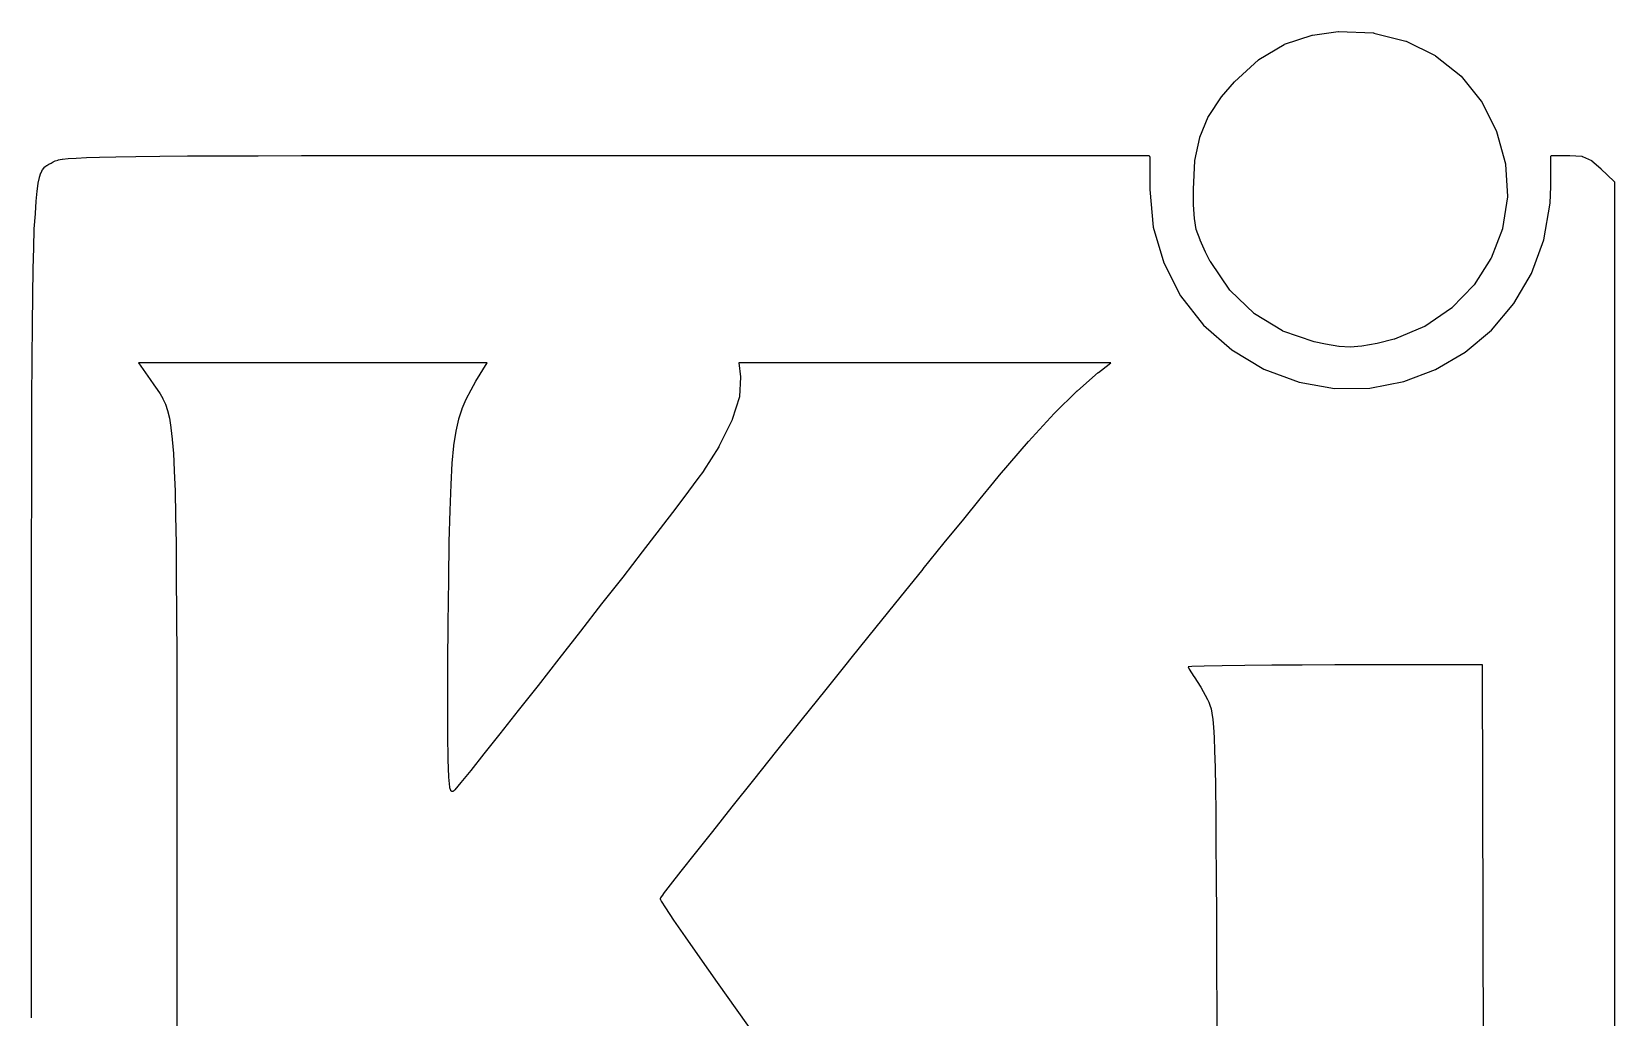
# Model space of a CAD drawing. Extents: x 70 to 232, y -98 to -51.
# Drawn here: x 209.718 to 214.447, y -94.963 to -92.018 of the extents above; entities that cross this region are included whole.
import ezdxf

# ---------------------------------------------------------------- set-up
doc = ezdxf.new("R2010")
doc.units = 0
doc.layers.add('BLACK', color=7, linetype='CONTINUOUS')

msp = doc.modelspace()

# ---------------------------------------------------------------- linework, layer by layer
at = {"layer": 'BLACK', "linetype": 'CONTINUOUS'}
for p, q in [((213.545, -92.0279), (213.622, -92.0176)), ((213.622, -92.0176), (213.622, -92.0176)), ((213.622, -92.0176), (213.623, -92.0176)), ((213.623, -92.0176), (213.623, -92.0176)), ((213.623, -92.0176), (213.727, -92.0216)), ((213.727, -92.0216), (213.727, -92.0216)), ((213.727, -92.0216), (213.728, -92.0216)), ((213.728, -92.0216), (213.728, -92.0217)), ((213.728, -92.0217), (213.824, -92.046)), ((213.385, -92.1012), (213.46, -92.0558)), ((213.46, -92.0557), (213.461, -92.0555)), ((213.46, -92.0558), (213.46, -92.0557)), ((213.46, -92.0557), (213.46, -92.0557)), ((213.46, -92.0557), (213.46, -92.0557)), ((213.461, -92.0553), (213.544, -92.0281)), ((213.461, -92.0555), (213.461, -92.0553)), ((213.461, -92.0553), (213.461, -92.0553)), ((213.461, -92.0553), (213.461, -92.0553)), ((213.544, -92.028), (213.545, -92.0279)), ((213.544, -92.0281), (213.544, -92.028)), ((213.544, -92.0281), (213.544, -92.0281)), ((213.824, -92.046), (213.825, -92.046)), ((213.825, -92.046), (213.825, -92.046)), ((213.825, -92.046), (213.825, -92.046)), ((213.825, -92.046), (213.825, -92.0462)), ((213.825, -92.0462), (213.825, -92.0463)), ((213.825, -92.0463), (213.825, -92.0463)), ((213.825, -92.0463), (213.825, -92.0463)), ((213.825, -92.0463), (213.912, -92.0892)), ((213.312, -92.1676), (213.384, -92.1018)), ((213.384, -92.1017), (213.385, -92.1014)), ((213.384, -92.1018), (213.384, -92.1017)), ((213.385, -92.1014), (213.385, -92.1012)), ((213.385, -92.1012), (213.385, -92.1012)), ((213.385, -92.1012), (213.385, -92.1012)), ((213.385, -92.1012), (213.385, -92.1012)), ((213.912, -92.0892), (213.912, -92.0892)), ((213.912, -92.0892), (213.912, -92.0892)), ((213.912, -92.0892), (213.912, -92.0892)), ((213.912, -92.0892), (213.912, -92.0894)), ((213.912, -92.0894), (213.913, -92.0897)), ((213.913, -92.0897), (213.913, -92.0897)), ((213.913, -92.0897), (213.913, -92.0897)), ((213.913, -92.0897), (213.988, -92.1495)), ((213.273, -92.2123), (213.312, -92.168)), ((213.312, -92.1678), (213.312, -92.1676)), ((213.312, -92.168), (213.312, -92.1678)), ((213.312, -92.168), (213.312, -92.168)), ((213.988, -92.1495), (213.988, -92.1496)), ((213.988, -92.1496), (213.988, -92.1496)), ((213.988, -92.1496), (213.988, -92.1496)), ((213.988, -92.1496), (213.988, -92.1499)), ((213.988, -92.1499), (213.988, -92.1502)), ((213.988, -92.1502), (213.989, -92.1503)), ((213.989, -92.1503), (213.989, -92.1503)), ((213.989, -92.1503), (214.049, -92.2253)), ((213.234, -92.2711), (213.273, -92.2128)), ((213.273, -92.2125), (213.273, -92.2123)), ((213.273, -92.2127), (213.273, -92.2125)), ((213.273, -92.2128), (213.273, -92.2127)), ((214.049, -92.2253), (214.05, -92.2254)), ((214.05, -92.2254), (214.05, -92.2254)), ((214.05, -92.2254), (214.05, -92.2254)), ((214.05, -92.2254), (214.05, -92.2257)), ((214.05, -92.2257), (214.05, -92.2262)), ((214.05, -92.2262), (214.05, -92.2262)), ((214.05, -92.2262), (214.05, -92.2262)), ((214.05, -92.2262), (214.095, -92.315)), ((213.208, -92.3327), (213.233, -92.272)), ((213.233, -92.2715), (213.234, -92.2712)), ((213.233, -92.272), (213.233, -92.2715)), ((213.233, -92.272), (213.233, -92.272)), ((213.233, -92.272), (213.233, -92.272)), ((213.233, -92.272), (213.233, -92.272)), ((213.233, -92.272), (213.233, -92.272)), ((213.234, -92.2712), (213.234, -92.2711)), ((213.234, -92.2711), (213.234, -92.2711)), ((213.234, -92.2711), (213.234, -92.2711)), ((213.194, -92.4029), (213.208, -92.3336)), ((213.208, -92.3331), (213.208, -92.3327)), ((213.208, -92.3336), (213.208, -92.3331)), ((213.208, -92.3336), (213.208, -92.3336)), ((214.095, -92.315), (214.095, -92.315)), ((214.095, -92.315), (214.095, -92.3155)), ((214.095, -92.3155), (214.095, -92.3159)), ((214.095, -92.3159), (214.122, -92.4122)), ((209.782, -92.4064), (209.788, -92.4038)), ((209.788, -92.4035), (209.797, -92.4012)), ((209.788, -92.4036), (209.788, -92.4035)), ((209.788, -92.4038), (209.788, -92.4036)), ((209.788, -92.4038), (209.788, -92.4038)), ((209.797, -92.401), (209.809, -92.3989)), ((209.797, -92.4011), (209.797, -92.401)), ((209.797, -92.4012), (209.797, -92.4011)), ((209.797, -92.4011), (209.797, -92.4011)), ((209.809, -92.3989), (209.809, -92.3989)), ((209.809, -92.3989), (209.809, -92.3989)), ((209.809, -92.3989), (209.81, -92.3989)), ((209.81, -92.3989), (209.827, -92.397)), ((209.827, -92.397), (209.851, -92.3954)), ((209.827, -92.397), (209.827, -92.397)), ((209.827, -92.397), (209.827, -92.397)), ((209.827, -92.397), (209.827, -92.397)), ((209.851, -92.3954), (209.882, -92.3939)), ((209.851, -92.3954), (209.851, -92.3954)), ((209.851, -92.3954), (209.851, -92.3954)), ((209.851, -92.3954), (209.851, -92.3954)), ((209.882, -92.3939), (209.921, -92.3926)), ((209.882, -92.3939), (209.882, -92.3939)), ((209.882, -92.3939), (209.882, -92.3939)), ((209.921, -92.3926), (209.97, -92.3915)), ((209.921, -92.3926), (209.921, -92.3926)), ((209.921, -92.3926), (209.921, -92.3926)), ((209.97, -92.3915), (210.029, -92.3906)), ((209.97, -92.3915), (209.97, -92.3915)), ((209.97, -92.3915), (209.97, -92.3915)), ((210.029, -92.3906), (210.101, -92.3898)), ((210.029, -92.3906), (210.029, -92.3906)), ((210.029, -92.3906), (210.029, -92.3906)), ((210.101, -92.3898), (210.184, -92.3891)), ((210.101, -92.3898), (210.101, -92.3898)), ((210.184, -92.3891), (210.282, -92.3886)), ((210.184, -92.3891), (210.184, -92.3891)), ((210.282, -92.3886), (210.395, -92.3882)), ((210.282, -92.3886), (210.282, -92.3886)), ((210.395, -92.3882), (210.524, -92.3878)), ((210.395, -92.3882), (210.395, -92.3882)), ((210.524, -92.3878), (210.67, -92.3876)), ((210.524, -92.3878), (210.524, -92.3878)), ((210.67, -92.3876), (210.834, -92.3874)), ((210.67, -92.3876), (210.67, -92.3876)), ((210.834, -92.3874), (211.018, -92.3873)), ((210.834, -92.3874), (210.834, -92.3874)), ((211.018, -92.3873), (211.018, -92.3873)), ((211.018, -92.3873), (211.222, -92.3873)), ((211.222, -92.3873), (211.222, -92.3873)), ((211.222, -92.3873), (211.433, -92.3873)), ((211.433, -92.3873), (213.054, -92.3873)), ((213.054, -92.3873), (213.054, -92.3873)), ((213.054, -92.3873), (213.055, -92.3874)), ((213.055, -92.3874), (213.055, -92.3874)), ((213.055, -92.3874), (213.055, -92.3874)), ((213.055, -92.3874), (213.055, -92.3875)), ((213.055, -92.3875), (213.056, -92.3877)), ((213.056, -92.3877), (213.056, -92.3877)), ((213.056, -92.3877), (213.056, -92.3877)), ((213.056, -92.3877), (213.056, -92.3879)), ((213.056, -92.3879), (213.056, -92.3881)), ((213.056, -92.3881), (213.056, -92.3881)), ((213.056, -92.3881), (213.056, -92.3881)), ((213.056, -92.3881), (213.057, -92.3884)), ((213.057, -92.3884), (213.057, -92.3887)), ((213.057, -92.3887), (213.057, -92.3888)), ((213.057, -92.3888), (213.057, -92.3888)), ((213.057, -92.3888), (213.057, -92.3891)), ((213.057, -92.3891), (213.058, -92.3895)), ((213.058, -92.3895), (213.058, -92.3895)), ((213.058, -92.3895), (213.058, -92.3895)), ((213.058, -92.3895), (213.058, -92.3899)), ((213.058, -92.3899), (213.058, -92.3904)), ((213.058, -92.3904), (213.058, -92.3904)), ((213.058, -92.3904), (213.058, -92.3904)), ((213.058, -92.3904), (213.058, -92.3908)), ((213.058, -92.3908), (213.059, -92.3913)), ((213.059, -92.3913), (213.059, -92.3913)), ((213.059, -92.3913), (213.059, -92.3913)), ((213.059, -92.3913), (213.059, -92.3917)), ((213.059, -92.3917), (213.059, -92.3923)), ((213.059, -92.3923), (213.059, -92.4888)), ((213.19, -92.488), (213.194, -92.4036)), ((213.194, -92.4032), (213.194, -92.4029)), ((213.194, -92.4036), (213.194, -92.4032)), ((213.194, -92.4036), (213.194, -92.4036)), ((214.257, -92.3894), (214.258, -92.389)), ((214.257, -92.3895), (214.257, -92.3894)), ((214.257, -92.3897), (214.257, -92.3895)), ((214.257, -92.3895), (214.257, -92.3895)), ((214.257, -92.3903), (214.257, -92.3897)), ((214.257, -92.3907), (214.257, -92.3903)), ((214.257, -92.3903), (214.257, -92.3903)), ((214.257, -92.3903), (214.257, -92.3903)), ((214.257, -92.3912), (214.257, -92.3907)), ((214.257, -92.3913), (214.257, -92.3912)), ((214.257, -92.3912), (214.257, -92.3912)), ((214.257, -92.3916), (214.257, -92.3913)), ((214.257, -92.3922), (214.257, -92.3916)), ((214.257, -92.4801), (214.257, -92.3922)), ((214.258, -92.3884), (214.259, -92.3881)), ((214.258, -92.3887), (214.258, -92.3884)), ((214.258, -92.389), (214.258, -92.3887)), ((214.258, -92.3887), (214.258, -92.3887)), ((214.258, -92.3887), (214.258, -92.3887)), ((214.259, -92.3879), (214.26, -92.3876)), ((214.259, -92.3881), (214.259, -92.3879)), ((214.259, -92.3881), (214.259, -92.3881)), ((214.259, -92.3881), (214.259, -92.3881)), ((214.26, -92.3875), (214.261, -92.3874)), ((214.26, -92.3876), (214.26, -92.3875)), ((214.26, -92.3876), (214.26, -92.3876)), ((214.26, -92.3876), (214.26, -92.3876)), ((214.261, -92.3874), (214.261, -92.3873)), ((214.261, -92.3873), (214.262, -92.3873)), ((214.261, -92.3874), (214.261, -92.3874)), ((214.261, -92.3874), (214.261, -92.3874)), ((214.262, -92.3873), (214.314, -92.3873)), ((214.314, -92.3873), (214.314, -92.3873)), ((214.314, -92.3873), (214.314, -92.3873)), ((214.314, -92.3873), (214.35, -92.3901)), ((214.35, -92.3901), (214.35, -92.3901)), ((214.35, -92.3901), (214.351, -92.3902)), ((214.351, -92.3902), (214.351, -92.3902)), ((214.351, -92.3902), (214.351, -92.3903)), ((214.351, -92.3903), (214.351, -92.3903)), ((214.351, -92.3903), (214.351, -92.3904)), ((214.351, -92.3904), (214.352, -92.3905)), ((214.352, -92.3905), (214.379, -92.4023)), ((214.379, -92.4023), (214.379, -92.4024)), ((214.379, -92.4024), (214.379, -92.4025)), ((214.379, -92.4025), (214.379, -92.4026)), ((214.379, -92.4026), (214.379, -92.4027)), ((214.379, -92.4027), (214.38, -92.4029)), ((214.38, -92.4029), (214.38, -92.403)), ((214.38, -92.403), (214.38, -92.4031)), ((214.38, -92.4031), (214.407, -92.4269)), ((209.741, -92.4526), (209.745, -92.4398)), ((209.745, -92.4397), (209.746, -92.4394)), ((209.745, -92.4398), (209.745, -92.4397)), ((209.746, -92.439), (209.75, -92.4299)), ((209.746, -92.4394), (209.746, -92.439)), ((209.75, -92.4299), (209.751, -92.4295)), ((209.75, -92.4299), (209.75, -92.4299)), ((209.75, -92.4299), (209.75, -92.4299)), ((209.75, -92.4299), (209.75, -92.4299)), ((209.751, -92.4291), (209.756, -92.4228)), ((209.751, -92.4295), (209.751, -92.4291)), ((209.751, -92.4291), (209.751, -92.4291)), ((209.751, -92.4291), (209.751, -92.4291)), ((209.756, -92.4223), (209.757, -92.422)), ((209.756, -92.4227), (209.756, -92.4223)), ((209.756, -92.4228), (209.756, -92.4227)), ((209.756, -92.4227), (209.756, -92.4227)), ((209.756, -92.4227), (209.756, -92.4227)), ((209.757, -92.422), (209.762, -92.4176)), ((209.757, -92.422), (209.757, -92.422)), ((209.757, -92.422), (209.757, -92.422)), ((209.762, -92.4175), (209.763, -92.4173)), ((209.762, -92.4176), (209.762, -92.4175)), ((209.763, -92.4171), (209.769, -92.4136)), ((209.763, -92.4173), (209.763, -92.4171)), ((209.769, -92.4135), (209.776, -92.4101)), ((209.769, -92.4136), (209.769, -92.4135)), ((209.769, -92.4136), (209.769, -92.4136)), ((209.769, -92.4136), (209.769, -92.4136)), ((209.776, -92.4101), (209.782, -92.4066)), ((209.782, -92.4065), (209.782, -92.4064)), ((209.782, -92.4066), (209.782, -92.4065)), ((209.782, -92.4065), (209.782, -92.4065)), ((214.122, -92.4122), (214.122, -92.4123)), ((214.122, -92.4123), (214.122, -92.4126)), ((214.122, -92.4126), (214.122, -92.4132)), ((214.122, -92.4132), (214.128, -92.5105)), ((214.407, -92.4269), (214.407, -92.4269)), ((214.407, -92.4269), (214.407, -92.427)), ((214.407, -92.427), (214.407, -92.4271)), ((214.407, -92.4271), (214.446, -92.4655)), ((209.731, -92.5241), (209.734, -92.4943)), ((209.734, -92.4941), (209.737, -92.471)), ((209.734, -92.4942), (209.734, -92.4941)), ((209.734, -92.4943), (209.734, -92.4942)), ((209.734, -92.4943), (209.734, -92.4943)), ((209.737, -92.4706), (209.741, -92.4531)), ((209.737, -92.4708), (209.737, -92.4706)), ((209.737, -92.4709), (209.737, -92.4708)), ((209.737, -92.471), (209.737, -92.4709)), ((209.741, -92.4528), (209.741, -92.4526)), ((209.741, -92.453), (209.741, -92.4528)), ((209.741, -92.4531), (209.741, -92.453)), ((213.059, -92.4888), (213.069, -92.602)), ((213.19, -92.4881), (213.19, -92.488)), ((213.19, -92.4882), (213.19, -92.4881)), ((213.19, -92.4883), (213.19, -92.4882)), ((213.19, -92.5343), (213.19, -92.4883)), ((214.255, -92.5296), (214.257, -92.4801)), ((214.446, -92.4655), (214.446, -92.4655)), ((214.446, -92.4655), (214.446, -92.4659)), ((214.446, -92.4659), (214.446, -92.4663)), ((214.446, -92.4663), (214.446, -92.4663)), ((214.446, -92.4663), (214.446, -92.4663)), ((214.446, -92.4663), (214.447, -92.4667)), ((214.447, -92.4667), (214.447, -92.4671)), ((214.447, -92.4671), (214.447, -92.4671)), ((214.447, -92.4671), (214.447, -92.4672)), ((214.447, -92.4672), (214.447, -92.4676)), ((214.447, -92.4676), (214.447, -92.4681)), ((214.447, -92.4681), (214.447, -92.4681)), ((214.447, -92.4681), (214.447, -92.4681)), ((214.447, -92.4681), (214.447, -92.4685)), ((214.447, -92.4685), (214.447, -92.469)), ((214.447, -92.469), (214.447, -94.6606)), ((209.729, -92.5614), (209.731, -92.5242)), ((209.731, -92.5242), (209.731, -92.5241)), ((209.731, -92.5241), (209.731, -92.5241)), ((209.731, -92.5241), (209.731, -92.5241)), ((213.19, -92.5344), (213.19, -92.5343)), ((213.19, -92.5345), (213.19, -92.5344)), ((213.19, -92.5346), (213.19, -92.5345)), ((213.193, -92.5757), (213.19, -92.5346)), ((214.128, -92.5116), (214.113, -92.6054)), ((214.128, -92.5105), (214.128, -92.5106)), ((214.128, -92.5106), (214.128, -92.5106)), ((214.128, -92.5106), (214.128, -92.5106)), ((214.128, -92.5106), (214.128, -92.511)), ((214.128, -92.511), (214.128, -92.5115)), ((214.128, -92.5115), (214.128, -92.5116)), ((214.128, -92.5116), (214.128, -92.5116)), ((214.236, -92.6392), (214.255, -92.5296)), ((209.726, -92.6072), (209.729, -92.5615)), ((209.729, -92.5615), (209.729, -92.5614)), ((209.729, -92.5614), (209.729, -92.5614)), ((209.729, -92.5615), (209.729, -92.5615)), ((213.193, -92.576), (213.193, -92.5757)), ((213.193, -92.5762), (213.193, -92.576)), ((213.193, -92.5763), (213.193, -92.5762)), ((213.198, -92.6084), (213.193, -92.5763)), ((209.725, -92.6623), (209.726, -92.6073)), ((209.726, -92.6073), (209.726, -92.6072)), ((209.726, -92.6072), (209.726, -92.6072)), ((213.069, -92.602), (213.101, -92.7087)), ((213.198, -92.6088), (213.198, -92.6084)), ((213.198, -92.6091), (213.198, -92.6088)), ((213.198, -92.6092), (213.198, -92.6091)), ((213.209, -92.6397), (213.198, -92.6092)), ((213.209, -92.6399), (213.209, -92.6397)), ((213.209, -92.6401), (213.209, -92.6399)), ((213.209, -92.6402), (213.209, -92.6401)), ((213.225, -92.6765), (213.209, -92.6402)), ((214.113, -92.6065), (214.079, -92.6943)), ((214.113, -92.6054), (214.113, -92.6055)), ((214.113, -92.6055), (214.113, -92.6064)), ((214.113, -92.6064), (214.113, -92.6065)), ((214.199, -92.7399), (214.236, -92.6392)), ((209.723, -92.7278), (209.725, -92.6624)), ((209.725, -92.6624), (209.725, -92.6623)), ((209.725, -92.6623), (209.725, -92.6623)), ((213.225, -92.6766), (213.225, -92.6765)), ((213.225, -92.6767), (213.225, -92.6766)), ((213.225, -92.6768), (213.225, -92.6767)), ((213.239, -92.704), (213.225, -92.6768)), ((209.722, -92.8045), (209.723, -92.7279)), ((209.723, -92.7279), (209.723, -92.7278)), ((213.101, -92.7087), (213.151, -92.8069)), ((213.24, -92.7042), (213.239, -92.704)), ((213.24, -92.7045), (213.24, -92.7042)), ((213.298, -92.7902), (213.24, -92.7045)), ((213.24, -92.7045), (213.24, -92.7045)), ((214.078, -92.6952), (214.028, -92.7745)), ((214.079, -92.6948), (214.078, -92.6952)), ((214.078, -92.6952), (214.078, -92.6952)), ((214.078, -92.6952), (214.078, -92.6952)), ((214.078, -92.6952), (214.078, -92.6952)), ((214.079, -92.6943), (214.079, -92.6944)), ((214.079, -92.6944), (214.079, -92.6948)), ((214.027, -92.7752), (213.961, -92.8433)), ((214.028, -92.7745), (214.027, -92.7749)), ((214.027, -92.7749), (214.027, -92.7752)), ((214.028, -92.7745), (214.028, -92.7745)), ((214.147, -92.8303), (214.199, -92.7399)), ((209.721, -92.8934), (209.722, -92.8046)), ((209.722, -92.8046), (209.722, -92.8045)), ((209.722, -92.8045), (209.722, -92.8045)), ((213.151, -92.8069), (213.219, -92.8942)), ((213.298, -92.7905), (213.298, -92.7902)), ((213.299, -92.791), (213.298, -92.7905)), ((213.371, -92.8602), (213.299, -92.791)), ((213.299, -92.791), (213.299, -92.791)), ((213.371, -92.8606), (213.371, -92.8602)), ((213.371, -92.8602), (213.371, -92.8602)), ((213.371, -92.8602), (213.371, -92.8602)), ((213.372, -92.8608), (213.371, -92.8606)), ((213.372, -92.8609), (213.372, -92.8608)), ((213.372, -92.8608), (213.372, -92.8608)), ((213.372, -92.8608), (213.372, -92.8608)), ((213.455, -92.912), (213.372, -92.8609)), ((213.96, -92.844), (213.881, -92.8982)), ((213.961, -92.8437), (213.96, -92.844)), ((213.96, -92.844), (213.96, -92.844)), ((213.96, -92.844), (213.96, -92.844)), ((213.96, -92.844), (213.96, -92.844)), ((213.961, -92.8433), (213.961, -92.8434)), ((213.961, -92.8434), (213.961, -92.8437)), ((214.08, -92.9091), (214.147, -92.8303)), ((209.72, -92.9955), (209.721, -92.8935)), ((209.721, -92.8935), (209.721, -92.8934)), ((213.219, -92.8942), (213.304, -92.9685)), ((213.456, -92.912), (213.455, -92.912)), ((213.455, -92.912), (213.455, -92.912)), ((213.456, -92.9122), (213.456, -92.912)), ((213.456, -92.9124), (213.456, -92.9122)), ((213.456, -92.9125), (213.456, -92.9124)), ((213.456, -92.9124), (213.456, -92.9124)), ((213.55, -92.944), (213.456, -92.9125)), ((213.456, -92.9125), (213.456, -92.9125)), ((213.88, -92.8987), (213.79, -92.9366)), ((213.881, -92.8985), (213.88, -92.8987)), ((213.881, -92.8982), (213.881, -92.8983)), ((213.881, -92.8983), (213.881, -92.8985)), ((214.001, -92.9751), (214.08, -92.9091)), ((213.304, -92.9685), (213.4, -93.0259)), ((213.55, -92.9441), (213.55, -92.944)), ((213.55, -92.944), (213.55, -92.944)), ((213.584, -92.9511), (213.55, -92.9441)), ((213.55, -92.9441), (213.55, -92.9441)), ((213.584, -92.9512), (213.584, -92.9511)), ((213.584, -92.9511), (213.584, -92.9511)), ((213.584, -92.9511), (213.584, -92.9511)), ((213.624, -92.958), (213.584, -92.9512)), ((213.625, -92.9581), (213.624, -92.958)), ((213.624, -92.958), (213.624, -92.958)), ((213.658, -92.9599), (213.625, -92.9581)), ((213.625, -92.9581), (213.625, -92.9581)), ((213.693, -92.9569), (213.658, -92.9599)), ((213.658, -92.9599), (213.658, -92.9599)), ((213.658, -92.9599), (213.658, -92.9599)), ((213.658, -92.9599), (213.658, -92.9599)), ((213.738, -92.9494), (213.693, -92.9569)), ((213.693, -92.9569), (213.693, -92.9569)), ((213.693, -92.9569), (213.693, -92.9569)), ((213.693, -92.9569), (213.693, -92.9569)), ((213.789, -92.9369), (213.738, -92.9493)), ((213.738, -92.9493), (213.738, -92.9493)), ((213.738, -92.9493), (213.738, -92.9493)), ((213.738, -92.9493), (213.738, -92.9494)), ((213.79, -92.9367), (213.789, -92.9369)), ((213.79, -92.9366), (213.79, -92.9366)), ((213.79, -92.9366), (213.79, -92.9367)), ((209.719, -93.1117), (209.72, -93.0018)), ((209.72, -92.9956), (209.72, -92.9955)), ((209.72, -93.0018), (209.72, -92.9956)), ((209.72, -93.0018), (209.72, -93.0018)), ((211.079, -93.0069), (210.037, -93.0069)), ((210.037, -93.0069), (210.072, -93.0568)), ((211.045, -93.0624), (211.079, -93.0069)), ((212.943, -93.0071), (211.831, -93.0069)), ((211.831, -93.0069), (211.836, -93.0493)), ((212.915, -93.0287), (212.943, -93.0071)), ((213.913, -93.0269), (214.001, -92.9751)), ((210.072, -93.0568), (210.083, -93.0726)), ((211.031, -93.0875), (211.045, -93.0624)), ((211.045, -93.0624), (211.045, -93.0624)), ((211.045, -93.0624), (211.045, -93.0624)), ((211.836, -93.0501), (211.833, -93.1075)), ((211.836, -93.0493), (211.836, -93.0494)), ((211.836, -93.0494), (211.836, -93.0498)), ((211.836, -93.0498), (211.836, -93.0501)), ((212.843, -93.0907), (212.905, -93.0363)), ((212.905, -93.0363), (212.906, -93.0363)), ((212.906, -93.0362), (212.915, -93.0288)), ((212.906, -93.0363), (212.906, -93.0362)), ((212.906, -93.0362), (212.906, -93.0362)), ((212.915, -93.0288), (212.915, -93.0287)), ((212.915, -93.0287), (212.915, -93.0287)), ((213.4, -93.0259), (213.505, -93.0652)), ((213.505, -93.0652), (213.611, -93.0836)), ((213.716, -93.0824), (213.818, -93.0631)), ((213.818, -93.0631), (213.913, -93.0269)), ((209.719, -93.1118), (209.719, -93.1117)), ((209.719, -93.2429), (209.719, -93.1118)), ((210.083, -93.0726), (210.093, -93.0865)), ((210.093, -93.0865), (210.093, -93.0866)), ((210.093, -93.0866), (210.093, -93.0866)), ((210.093, -93.0866), (210.093, -93.0866)), ((210.093, -93.0866), (210.102, -93.1)), ((210.102, -93.1), (210.102, -93.1)), ((210.102, -93.1), (210.102, -93.1002)), ((210.102, -93.1002), (210.102, -93.1003)), ((210.102, -93.1003), (210.11, -93.1142)), ((211.016, -93.1153), (211.031, -93.0877)), ((211.031, -93.0876), (211.031, -93.0875)), ((211.031, -93.0875), (211.031, -93.0875)), ((211.031, -93.0877), (211.031, -93.0876)), ((211.833, -93.1087), (211.811, -93.177)), ((211.833, -93.1075), (211.833, -93.1075)), ((211.833, -93.1075), (211.833, -93.1076)), ((211.833, -93.1076), (211.833, -93.1077)), ((211.833, -93.1077), (211.833, -93.1081)), ((211.833, -93.1081), (211.833, -93.1085)), ((211.833, -93.1085), (211.833, -93.1086)), ((211.833, -93.1086), (211.833, -93.1087)), ((212.773, -93.1587), (212.842, -93.0909)), ((212.842, -93.0908), (212.842, -93.0907)), ((212.842, -93.0907), (212.843, -93.0907)), ((212.842, -93.0909), (212.842, -93.0908)), ((213.611, -93.0836), (213.716, -93.0824)), ((210.11, -93.1142), (210.11, -93.1143)), ((210.11, -93.1143), (210.11, -93.1144)), ((210.11, -93.1144), (210.11, -93.1146)), ((210.11, -93.1146), (210.118, -93.1303)), ((210.118, -93.1303), (210.118, -93.1304)), ((210.118, -93.1304), (210.118, -93.1306)), ((210.118, -93.1306), (210.118, -93.1308)), ((210.118, -93.1308), (210.124, -93.1494)), ((210.124, -93.1494), (210.124, -93.1494)), ((210.124, -93.1494), (210.124, -93.1496)), ((210.124, -93.1496), (210.124, -93.1498)), ((210.124, -93.1498), (210.13, -93.1725)), ((210.994, -93.175), (211.004, -93.1442)), ((211.004, -93.1437), (211.016, -93.1156)), ((211.004, -93.1439), (211.004, -93.1437)), ((211.004, -93.1441), (211.004, -93.1439)), ((211.004, -93.1442), (211.004, -93.1441)), ((211.016, -93.1154), (211.016, -93.1153)), ((211.016, -93.1155), (211.016, -93.1154)), ((211.016, -93.1156), (211.016, -93.1155)), ((212.697, -93.2421), (212.773, -93.1589)), ((212.773, -93.1588), (212.773, -93.1587)), ((212.773, -93.1589), (212.773, -93.1588)), ((212.773, -93.1588), (212.773, -93.1588)), ((210.13, -93.1725), (210.13, -93.1726)), ((210.13, -93.1726), (210.13, -93.1727)), ((210.13, -93.1727), (210.13, -93.1729)), ((210.13, -93.1729), (210.134, -93.2009)), ((210.134, -93.2009), (210.134, -93.201)), ((210.134, -93.201), (210.134, -93.2011)), ((210.134, -93.2011), (210.134, -93.2012)), ((210.134, -93.2012), (210.138, -93.2357)), ((210.986, -93.2113), (210.994, -93.1755)), ((210.994, -93.1752), (210.994, -93.175)), ((210.994, -93.1754), (210.994, -93.1752)), ((210.994, -93.1755), (210.994, -93.1754)), ((211.811, -93.1777), (211.771, -93.2575)), ((211.811, -93.177), (211.811, -93.177)), ((211.811, -93.177), (211.811, -93.1774)), ((211.811, -93.1774), (211.811, -93.1777)), ((209.719, -93.243), (209.719, -93.2429)), ((209.719, -93.3901), (209.719, -93.243)), ((210.138, -93.2357), (210.138, -93.2358)), ((210.138, -93.2358), (210.138, -93.2358)), ((210.138, -93.2358), (210.138, -93.2359)), ((210.138, -93.2359), (210.142, -93.2781)), ((210.974, -93.3071), (210.979, -93.2548)), ((210.979, -93.2546), (210.986, -93.2116)), ((210.979, -93.2547), (210.979, -93.2546)), ((210.979, -93.2548), (210.979, -93.2547)), ((210.979, -93.2548), (210.979, -93.2548)), ((210.986, -93.2114), (210.986, -93.2113)), ((210.986, -93.2116), (210.986, -93.2114)), ((210.986, -93.2116), (210.986, -93.2116)), ((212.61, -93.3429), (212.697, -93.2423)), ((212.697, -93.2422), (212.697, -93.2421)), ((212.697, -93.2423), (212.697, -93.2422)), ((212.697, -93.2422), (212.697, -93.2422)), ((210.142, -93.2781), (210.142, -93.2782)), ((210.142, -93.2782), (210.142, -93.2782)), ((210.142, -93.2782), (210.142, -93.2782)), ((210.142, -93.2782), (210.144, -93.3293)), ((211.771, -93.2579), (211.725, -93.3302)), ((211.771, -93.2575), (211.771, -93.2575)), ((211.771, -93.2575), (211.771, -93.2577)), ((211.771, -93.2577), (211.771, -93.2579)), ((210.144, -93.3293), (210.144, -93.3294)), ((210.144, -93.3294), (210.144, -93.3294)), ((210.144, -93.3294), (210.144, -93.3294)), ((210.144, -93.3294), (210.147, -93.3906)), ((210.971, -93.3711), (210.974, -93.3073)), ((210.974, -93.3072), (210.974, -93.3071)), ((210.974, -93.3073), (210.974, -93.3072)), ((210.974, -93.3072), (210.974, -93.3072)), ((211.725, -93.3304), (211.709, -93.3531)), ((211.725, -93.3302), (211.725, -93.3302)), ((211.725, -93.3302), (211.725, -93.3303)), ((211.725, -93.3303), (211.725, -93.3304)), ((212.593, -93.3636), (212.61, -93.343)), ((212.61, -93.343), (212.61, -93.3429)), ((212.61, -93.3429), (212.61, -93.3429)), ((209.718, -93.5543), (209.719, -93.3902)), ((209.719, -93.3902), (209.719, -93.3901)), ((210.147, -93.3906), (210.147, -93.3906)), ((210.147, -93.3906), (210.147, -93.3906)), ((210.147, -93.3906), (210.148, -93.463)), ((210.968, -93.4488), (210.971, -93.3712)), ((210.971, -93.3712), (210.971, -93.3711)), ((210.971, -93.3712), (210.971, -93.3712)), ((210.971, -93.3712), (210.971, -93.3712)), ((211.681, -93.3907), (211.643, -93.441)), ((211.709, -93.3531), (211.681, -93.3907)), ((211.681, -93.3907), (211.681, -93.3907)), ((211.709, -93.3531), (211.709, -93.3531)), ((211.709, -93.3531), (211.709, -93.3531)), ((211.709, -93.3531), (211.709, -93.3531)), ((212.552, -93.4132), (212.593, -93.3637)), ((212.593, -93.3637), (212.593, -93.3636)), ((212.593, -93.3636), (212.593, -93.3636)), ((211.643, -93.4411), (211.596, -93.502)), ((211.643, -93.441), (211.643, -93.4411)), ((211.643, -93.4411), (211.643, -93.4411)), ((212.503, -93.4741), (212.552, -93.4132)), ((212.552, -93.4132), (212.552, -93.4132)), ((210.148, -93.463), (210.148, -93.4631)), ((210.148, -93.4631), (210.148, -93.4631)), ((210.148, -93.4631), (210.15, -93.5479)), ((210.966, -93.5425), (210.968, -93.4489)), ((210.968, -93.4489), (210.968, -93.4488)), ((210.968, -93.4488), (210.968, -93.4488)), ((212.445, -93.5447), (212.503, -93.4742)), ((212.503, -93.4742), (212.503, -93.4741)), ((212.503, -93.4741), (212.503, -93.4741)), ((211.596, -93.502), (211.542, -93.5715)), ((211.596, -93.502), (211.596, -93.502)), ((211.596, -93.502), (211.596, -93.502)), ((209.718, -93.7363), (209.718, -93.5543)), ((209.718, -93.5543), (209.718, -93.5543)), ((210.15, -93.5479), (210.15, -93.5479)), ((210.15, -93.5479), (210.15, -93.5479)), ((210.15, -93.5479), (210.15, -93.6464)), ((210.965, -93.6542), (210.966, -93.5425)), ((210.966, -93.5425), (210.966, -93.5425)), ((210.966, -93.5425), (210.966, -93.5425)), ((211.542, -93.5715), (211.484, -93.6473)), ((211.542, -93.5715), (211.542, -93.5715)), ((212.382, -93.6232), (212.445, -93.5447)), ((212.445, -93.5447), (212.445, -93.5447)), ((212.313, -93.708), (212.382, -93.6233)), ((212.382, -93.6233), (212.382, -93.6232)), ((212.382, -93.6232), (212.382, -93.6232)), ((210.15, -93.6464), (210.15, -93.6464)), ((210.15, -93.6464), (210.151, -93.7596)), ((210.963, -93.7863), (210.965, -93.6543)), ((210.965, -93.6543), (210.965, -93.6542)), ((211.484, -93.6473), (211.421, -93.7272)), ((211.484, -93.6473), (211.484, -93.6473)), ((211.421, -93.7273), (211.358, -93.8093)), ((211.421, -93.7272), (211.421, -93.7273)), ((212.241, -93.7974), (212.313, -93.7081)), ((212.313, -93.7081), (212.313, -93.708)), ((212.313, -93.708), (212.313, -93.708)), ((209.718, -93.7364), (209.718, -93.7363)), ((209.718, -93.9371), (209.718, -93.7364)), ((210.151, -93.7596), (210.151, -93.7597)), ((210.151, -93.7597), (210.152, -93.8889)), ((210.962, -93.9063), (210.963, -93.7864)), ((210.963, -93.7864), (210.963, -93.7863)), ((211.358, -93.8093), (211.293, -93.8913)), ((211.358, -93.8093), (211.358, -93.8093)), ((212.167, -93.8895), (212.241, -93.7974)), ((212.241, -93.7974), (212.241, -93.7974)), ((210.152, -93.8889), (210.152, -93.8889)), ((210.152, -93.8889), (210.152, -94.0353)), ((210.962, -93.9064), (210.962, -93.9063)), ((210.962, -94.023), (210.962, -93.9064)), ((211.293, -93.8913), (211.231, -93.971)), ((211.293, -93.8913), (211.293, -93.8913)), ((212.092, -93.9829), (212.152, -93.9086)), ((212.152, -93.9085), (212.167, -93.8896)), ((212.152, -93.9086), (212.152, -93.9085)), ((212.152, -93.9085), (212.152, -93.9085)), ((212.167, -93.8896), (212.167, -93.8895)), ((213.185, -93.9148), (213.174, -93.9157)), ((213.174, -93.9157), (213.177, -93.9223)), ((213.221, -93.9135), (213.185, -93.9148)), ((213.275, -93.9123), (213.221, -93.9135)), ((213.343, -93.9113), (213.275, -93.9123)), ((213.275, -93.9123), (213.275, -93.9123)), ((213.424, -93.9106), (213.343, -93.9113)), ((213.343, -93.9113), (213.343, -93.9113)), ((213.514, -93.9101), (213.424, -93.9106)), ((213.424, -93.9106), (213.424, -93.9106)), ((213.612, -93.91), (213.514, -93.9101)), ((214.053, -93.91), (213.612, -93.91)), ((214.056, -95.0818), (214.053, -93.91)), ((209.718, -93.9372), (209.718, -93.9371)), ((209.718, -94.1577), (209.718, -93.9372)), ((213.177, -93.9223), (213.191, -93.9441)), ((213.191, -93.9441), (213.192, -93.9455)), ((213.192, -93.9455), (213.192, -93.9456)), ((213.192, -93.9456), (213.192, -93.9457)), ((213.192, -93.9457), (213.192, -93.9457)), ((213.192, -93.9457), (213.211, -93.9759)), ((211.231, -93.971), (211.172, -94.0464)), ((211.231, -93.971), (211.231, -93.971)), ((211.231, -93.971), (211.231, -93.971)), ((212.017, -94.0757), (212.092, -93.9829)), ((212.092, -93.9829), (212.092, -93.9829)), ((212.092, -93.9829), (212.092, -93.9829)), ((213.211, -93.9759), (213.211, -93.976)), ((213.211, -93.976), (213.211, -93.9761)), ((213.211, -93.9761), (213.211, -93.9762)), ((213.211, -93.9762), (213.231, -94.013)), ((210.152, -94.0353), (210.152, -94.0353)), ((210.152, -94.0353), (210.152, -94.2001)), ((210.962, -94.0231), (210.962, -94.023)), ((210.962, -94.1185), (210.962, -94.0231)), ((211.172, -94.0465), (211.117, -94.1153)), ((211.172, -94.0464), (211.172, -94.0465)), ((213.231, -94.013), (213.231, -94.0131)), ((213.231, -94.0131), (213.231, -94.0132)), ((213.231, -94.0132), (213.231, -94.0132)), ((213.231, -94.0132), (213.235, -94.0213)), ((213.235, -94.0213), (213.235, -94.0214)), ((213.235, -94.0214), (213.235, -94.0215)), ((213.235, -94.0215), (213.235, -94.0216)), ((213.235, -94.0216), (213.238, -94.03)), ((213.238, -94.03), (213.238, -94.0301)), ((213.238, -94.0301), (213.238, -94.0303)), ((213.238, -94.0303), (213.238, -94.0305)), ((213.238, -94.0305), (213.242, -94.0406)), ((213.242, -94.0406), (213.242, -94.0406)), ((213.242, -94.0406), (213.242, -94.0409)), ((213.242, -94.0409), (213.242, -94.041)), ((213.242, -94.041), (213.244, -94.0542)), ((213.244, -94.0542), (213.244, -94.0543)), ((213.244, -94.0543), (213.244, -94.0545)), ((213.244, -94.0545), (213.244, -94.0546)), ((213.244, -94.0546), (213.247, -94.0723)), ((211.945, -94.1662), (212.017, -94.0757)), ((212.017, -94.0757), (212.017, -94.0757)), ((213.247, -94.0723), (213.247, -94.0723)), ((213.247, -94.0723), (213.247, -94.0724)), ((213.247, -94.0724), (213.247, -94.0725)), ((213.247, -94.0725), (213.249, -94.096)), ((213.249, -94.096), (213.249, -94.0961)), ((213.249, -94.0961), (213.249, -94.0962)), ((213.249, -94.0962), (213.249, -94.0962)), ((213.249, -94.0962), (213.251, -94.127)), ((210.962, -94.1186), (210.962, -94.1185)), ((210.963, -94.1926), (210.962, -94.1186)), ((211.117, -94.1153), (211.069, -94.1756)), ((211.117, -94.1153), (211.117, -94.1153)), ((211.117, -94.1153), (211.117, -94.1153)), ((213.251, -94.127), (213.251, -94.1271)), ((213.251, -94.1271), (213.251, -94.1271)), ((213.251, -94.1271), (213.251, -94.1271)), ((213.251, -94.1271), (213.252, -94.1666)), ((209.718, -94.3989), (209.718, -94.1577)), ((209.718, -94.1577), (209.718, -94.1577)), ((210.152, -94.2001), (210.152, -94.2001)), ((210.152, -94.2001), (210.152, -94.3844)), ((210.963, -94.1927), (210.963, -94.1926)), ((210.963, -94.1926), (210.963, -94.1926)), ((210.963, -94.1926), (210.963, -94.1926)), ((210.965, -94.245), (210.963, -94.1927)), ((211.069, -94.1756), (211.03, -94.225)), ((211.069, -94.1756), (211.069, -94.1756)), ((211.069, -94.1756), (211.069, -94.1756)), ((211.876, -94.2528), (211.945, -94.1663)), ((211.945, -94.1663), (211.945, -94.1662)), ((213.252, -94.1666), (213.252, -94.1666)), ((213.252, -94.1666), (213.252, -94.1666)), ((213.252, -94.1666), (213.254, -94.2161)), ((210.965, -94.2451), (210.965, -94.245)), ((210.965, -94.2452), (210.965, -94.2451)), ((210.965, -94.2451), (210.965, -94.2451)), ((210.967, -94.2755), (210.965, -94.2452)), ((211.03, -94.2251), (211, -94.2616)), ((211.03, -94.225), (211.03, -94.2251)), ((211.03, -94.2251), (211.03, -94.2251)), ((213.254, -94.2161), (213.254, -94.2162)), ((213.254, -94.2162), (213.255, -94.2771)), ((210.967, -94.2757), (210.967, -94.2755)), ((210.967, -94.2758), (210.967, -94.2757)), ((210.967, -94.2761), (210.967, -94.2758)), ((210.967, -94.2765), (210.967, -94.2761)), ((210.967, -94.2766), (210.967, -94.2765)), ((210.967, -94.2768), (210.967, -94.2766)), ((210.97, -94.2848), (210.967, -94.2768)), ((210.967, -94.2768), (210.967, -94.2768)), ((210.97, -94.285), (210.97, -94.2848)), ((210.97, -94.2852), (210.97, -94.285)), ((210.97, -94.2855), (210.97, -94.2852)), ((210.97, -94.2857), (210.97, -94.2855)), ((210.971, -94.2859), (210.97, -94.2857)), ((210.971, -94.2861), (210.971, -94.2859)), ((210.971, -94.2863), (210.971, -94.2861)), ((210.971, -94.2865), (210.971, -94.2863)), ((210.971, -94.2866), (210.971, -94.2865)), ((210.971, -94.2868), (210.971, -94.2866)), ((210.972, -94.287), (210.971, -94.2868)), ((210.972, -94.2872), (210.972, -94.287)), ((210.972, -94.2873), (210.972, -94.2872)), ((210.972, -94.2874), (210.972, -94.2873)), ((210.972, -94.2875), (210.972, -94.2874)), ((210.973, -94.2877), (210.972, -94.2875)), ((210.973, -94.2878), (210.973, -94.2877)), ((210.973, -94.2877), (210.973, -94.2877)), ((210.973, -94.2879), (210.973, -94.2878)), ((210.974, -94.288), (210.973, -94.2879)), ((210.974, -94.2881), (210.974, -94.288)), ((210.974, -94.288), (210.974, -94.288)), ((210.975, -94.2881), (210.974, -94.2881)), ((210.974, -94.2881), (210.974, -94.2881)), ((210.976, -94.2881), (210.975, -94.2881)), ((210.975, -94.2881), (210.975, -94.2881)), ((210.975, -94.2881), (210.975, -94.2882)), ((210.975, -94.2882), (210.975, -94.2881)), ((210.975, -94.2881), (210.975, -94.2881)), ((210.977, -94.2878), (210.976, -94.2879)), ((210.976, -94.2879), (210.976, -94.2879)), ((210.976, -94.2879), (210.976, -94.288)), ((210.976, -94.288), (210.976, -94.2881)), ((210.978, -94.2872), (210.977, -94.2874)), ((210.977, -94.2874), (210.977, -94.2875)), ((210.977, -94.2875), (210.977, -94.2876)), ((210.977, -94.2876), (210.977, -94.2877)), ((210.977, -94.2877), (210.977, -94.2878)), ((210.982, -94.2833), (210.978, -94.2866)), ((210.978, -94.2866), (210.978, -94.2866)), ((210.978, -94.2866), (210.978, -94.2867)), ((210.978, -94.2867), (210.978, -94.2869)), ((210.978, -94.2869), (210.978, -94.2871)), ((210.978, -94.2871), (210.978, -94.2872)), ((211, -94.2616), (210.982, -94.2831)), ((210.982, -94.2831), (210.982, -94.2831)), ((210.982, -94.2831), (210.982, -94.2832)), ((210.982, -94.2832), (210.982, -94.2833)), ((211, -94.2616), (211, -94.2616)), ((211, -94.2616), (211, -94.2616)), ((211, -94.2616), (211, -94.2616)), ((211.811, -94.3338), (211.876, -94.2529)), ((211.876, -94.2529), (211.876, -94.2528)), ((213.255, -94.2771), (213.255, -94.2772)), ((213.255, -94.2772), (213.255, -94.2772)), ((213.255, -94.2772), (213.256, -94.3509)), ((211.753, -94.4073), (211.811, -94.3338)), ((211.811, -94.3338), (211.811, -94.3338)), ((211.811, -94.3338), (211.811, -94.3338)), ((210.152, -94.3844), (210.152, -94.3844)), ((210.152, -94.3844), (210.152, -94.5895)), ((213.256, -94.3509), (213.256, -94.351)), ((213.256, -94.351), (213.256, -94.439)), ((209.718, -94.399), (209.718, -94.3989)), ((209.718, -94.6618), (209.718, -94.399)), ((211.702, -94.4719), (211.753, -94.4074)), ((211.753, -94.4074), (211.753, -94.4073)), ((211.753, -94.4073), (211.753, -94.4073)), ((211.659, -94.5257), (211.702, -94.4719)), ((211.702, -94.4719), (211.702, -94.4719)), ((211.702, -94.4719), (211.702, -94.4719)), ((213.256, -94.439), (213.256, -94.439)), ((213.256, -94.439), (213.257, -94.5426)), ((211.627, -94.5671), (211.659, -94.5258)), ((211.659, -94.5258), (211.659, -94.5257)), ((211.659, -94.5257), (211.659, -94.5257)), ((211.606, -94.5943), (211.627, -94.5671)), ((211.627, -94.5671), (211.627, -94.5671)), ((211.627, -94.5671), (211.627, -94.5671)), ((213.257, -94.5426), (213.257, -94.5426)), ((213.257, -94.5426), (213.258, -94.6633)), ((210.152, -94.5895), (210.152, -94.5895)), ((210.152, -94.5895), (210.152, -94.7121)), ((211.597, -94.6072), (211.598, -94.6068)), ((211.597, -94.6076), (211.597, -94.6072)), ((211.597, -94.6077), (211.597, -94.6076)), ((211.597, -94.6076), (211.597, -94.6076)), ((211.597, -94.6081), (211.597, -94.6077)), ((211.597, -94.6085), (211.597, -94.6081)), ((211.597, -94.6086), (211.597, -94.6085)), ((211.597, -94.6087), (211.597, -94.6086)), ((211.597, -94.6091), (211.597, -94.6087)), ((211.597, -94.6095), (211.597, -94.6091)), ((211.597, -94.6096), (211.597, -94.6095)), ((211.597, -94.61), (211.597, -94.6096)), ((211.597, -94.6096), (211.597, -94.6096)), ((211.597, -94.6105), (211.597, -94.61)), ((211.598, -94.6106), (211.597, -94.6105)), ((211.597, -94.6105), (211.597, -94.6105)), ((211.598, -94.6058), (211.606, -94.5945)), ((211.598, -94.6059), (211.598, -94.6058)), ((211.598, -94.6058), (211.598, -94.6058)), ((211.598, -94.6063), (211.598, -94.6059)), ((211.598, -94.6066), (211.598, -94.6063)), ((211.598, -94.6067), (211.598, -94.6066)), ((211.598, -94.6068), (211.598, -94.6067)), ((211.599, -94.6147), (211.598, -94.6106)), ((211.598, -94.6106), (211.598, -94.6106)), ((211.599, -94.615), (211.599, -94.6147)), ((211.6, -94.6154), (211.599, -94.615)), ((211.613, -94.636), (211.6, -94.6154)), ((211.6, -94.6154), (211.6, -94.6154)), ((211.606, -94.5944), (211.606, -94.5943)), ((211.606, -94.5945), (211.606, -94.5944)), ((211.606, -94.5944), (211.606, -94.5944)), ((209.718, -94.704), (209.718, -94.6618)), ((211.613, -94.6361), (211.613, -94.636)), ((211.613, -94.636), (211.613, -94.636)), ((211.637, -94.6723), (211.613, -94.6361)), ((211.613, -94.6361), (211.613, -94.6361)), ((211.637, -94.6724), (211.637, -94.6723)), ((211.637, -94.6723), (211.637, -94.6723)), ((211.672, -94.7226), (211.637, -94.6724)), ((213.258, -94.6633), (213.258, -94.6633)), ((213.258, -94.6633), (213.258, -94.8024)), ((214.447, -94.6606), (214.447, -94.9227)), ((209.718, -94.9646), (209.718, -94.704)), ((210.152, -94.7121), (210.152, -94.9291)), ((211.672, -94.7227), (211.672, -94.7226)), ((211.672, -94.7226), (211.672, -94.7226)), ((211.715, -94.7853), (211.672, -94.7227)), ((211.715, -94.7854), (211.715, -94.7853)), ((211.715, -94.7853), (211.715, -94.7853)), ((211.767, -94.8588), (211.715, -94.7854)), ((213.258, -94.8024), (213.258, -94.8024)), ((213.258, -94.8024), (213.259, -94.9612)), ((211.826, -94.9414), (211.767, -94.8588)), ((211.767, -94.8588), (211.767, -94.8588)), ((211.767, -94.8588), (211.767, -94.8588)), ((210.152, -94.9291), (210.152, -95.1246)), ((211.89, -95.0315), (211.826, -94.9414)), ((211.826, -94.9414), (211.826, -94.9414)), ((211.826, -94.9414), (211.826, -94.9414)), ((214.447, -94.9227), (214.447, -94.9227)), ((214.447, -94.9227), (214.447, -95.1632)), ((213.259, -94.9612), (213.259, -94.9612)), ((213.259, -94.9612), (213.259, -95.1401))]:
    msp.add_line(p, q, dxfattribs=at)

doc.saveas('drawing.dxf')
